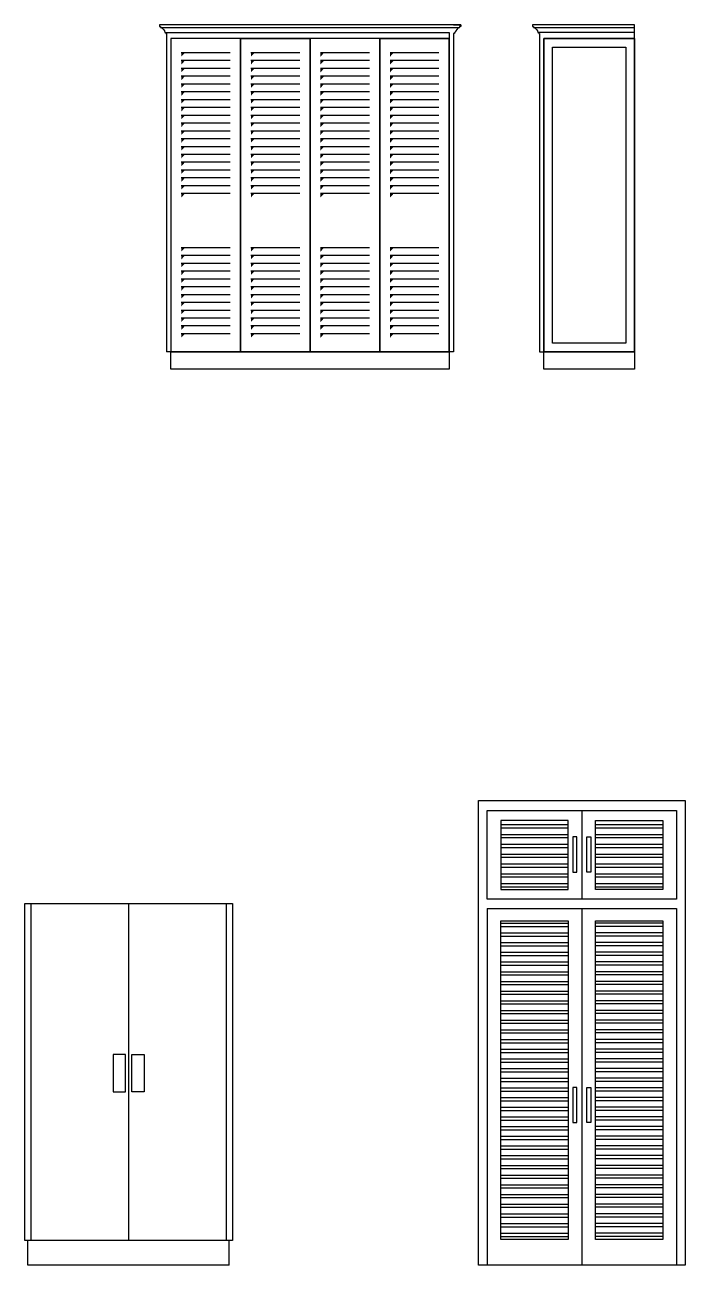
# Model space of a CAD drawing. Header units: millimetres. Extents: x 1301 to 18138, y 6970 to 14415.
# Drawn here: x 9174 to 13009, y 7011 to 14215 of the extents above; entities that cross this region are included whole.
import ezdxf

# ---------------------------------------------------------------- set-up
doc = ezdxf.new("R2010")
doc.units = ezdxf.units.MM
doc.layers.add('cad-block.com', color=44, linetype='Continuous')

# ---------------------------------------------------------------- blocks, each defined once
blk = doc.blocks.new('tu 1200x2700')
for p, q in [((600.2, 2641.8), (600.2, 2126.3)), ((520.2, 2582.7), (130.1, 2582.7)), ((130.1, 2582.7), (130.1, 2182.7)), ((520.2, 2182.7), (520.2, 2582.7)), ((680.2, 2582.7), (1070.2, 2582.7)), ((680.2, 2182.7), (680.2, 2582.7)), ((1070.2, 2582.7), (1070.2, 2182.7)), ((130.1, 2182.7), (520.2, 2182.7)), ((1070.2, 2182.7), (680.2, 2182.7)), ((50.1, 2071.5), (50, 0)), ((50.1, 2071.5), (1150.2, 2071.5)), ((600.2, 2071.5), (600.1, 0)), ((1150.2, 2071.5), (1150.1, 0))]:
    blk.add_line(p, q)
for points in [[(0.1, 2700), (1200.2, 2700), (1200.1, 0), (0, 0)], [(50.1, 2641.8), (1150.2, 2641.8), (1150.2, 2126.3), (50.1, 2126.3)], [(130.1, 2000), (520.2, 2000), (520.2, 150), (130.1, 150)], [(680.2, 2000), (1070.2, 2000), (1070.2, 150), (680.2, 150)]]:
    blk.add_lwpolyline(points, close=True)
at = {"layer": 'cad-block.com'}
for p, q in [((520.2, 2557.7), (130.1, 2557.7)), ((520.2, 2538.6), (130.1, 2538.6)), ((1070.2, 2557.7), (680.2, 2557.7)), ((1070.2, 2538.6), (680.2, 2538.6)), ((520.2, 2500.5), (130.1, 2500.5)), ((520.2, 2481.5), (130.1, 2481.5)), ((570.8, 2487.3), (547.2, 2487.3)), ((547.2, 2487.3), (547.2, 2283)), ((570.8, 2283), (570.8, 2487.3)), ((629.6, 2487.3), (653.2, 2487.3)), ((629.6, 2283), (629.6, 2487.3)), ((653.2, 2487.3), (653.2, 2283)), ((1070.2, 2500.5), (680.2, 2500.5)), ((1070.2, 2481.5), (680.2, 2481.5)), ((520.2, 2443.4), (130.1, 2443.4)), ((520.2, 2424.3), (130.1, 2424.3)), ((520.2, 2386.2), (130.1, 2386.2)), ((1070.2, 2443.4), (680.2, 2443.4)), ((1070.2, 2424.3), (680.2, 2424.3)), ((1070.2, 2386.2), (680.2, 2386.2)), ((520.2, 2367.2), (130.1, 2367.2)), ((520.2, 2329.1), (130.1, 2329.1)), ((520.2, 2310), (130.1, 2310)), ((1070.2, 2367.2), (680.2, 2367.2)), ((1070.2, 2329.1), (680.2, 2329.1)), ((1070.2, 2310), (680.2, 2310)), ((520.2, 2271.9), (130.1, 2271.9)), ((520.2, 2252.9), (130.1, 2252.9)), ((547.2, 2283), (570.8, 2283)), ((653.2, 2283), (629.6, 2283)), ((1070.2, 2271.9), (680.2, 2271.9)), ((1070.2, 2252.9), (680.2, 2252.9)), ((520.2, 2214.8), (130.1, 2214.8)), ((520.2, 2195.7), (130.1, 2195.7)), ((1070.2, 2214.8), (680.2, 2214.8)), ((1070.2, 2195.7), (680.2, 2195.7)), ((130.1, 1986.2), (520.2, 1986.2)), ((130.1, 1967.4), (520.2, 1967.4)), ((1070.2, 1986.2), (680.2, 1986.2)), ((1070.2, 1967.4), (680.2, 1967.4)), ((130.1, 1929.9), (520.2, 1929.9)), ((130.1, 1911.2), (520.2, 1911.2)), ((130.1, 1873.7), (520.2, 1873.7)), ((1070.2, 1929.9), (680.2, 1929.9)), ((1070.2, 1911.2), (680.2, 1911.2)), ((1070.2, 1873.7), (680.2, 1873.7)), ((130.1, 1854.9), (520.2, 1854.9)), ((130.1, 1817.4), (520.2, 1817.4)), ((1070.2, 1854.9), (680.2, 1854.9)), ((1070.2, 1817.4), (680.2, 1817.4)), ((130.1, 1798.7), (520.2, 1798.7)), ((130.1, 1761.2), (520.2, 1761.2)), ((130.1, 1742.4), (520.2, 1742.4)), ((1070.2, 1798.7), (680.2, 1798.7)), ((1070.2, 1761.2), (680.2, 1761.2)), ((1070.2, 1742.4), (680.2, 1742.4)), ((130.1, 1704.9), (520.2, 1704.9)), ((130.1, 1686.2), (520.2, 1686.2)), ((1070.2, 1704.9), (680.2, 1704.9)), ((1070.2, 1686.2), (680.2, 1686.2)), ((130.1, 1648.7), (520.2, 1648.7)), ((130.1, 1629.9), (520.2, 1629.9)), ((130.1, 1592.4), (520.2, 1592.4)), ((1070.2, 1648.7), (680.2, 1648.7)), ((1070.2, 1629.9), (680.2, 1629.9)), ((1070.2, 1592.4), (680.2, 1592.4)), ((130.1, 1573.7), (520.2, 1573.7)), ((130.1, 1536.2), (520.2, 1536.2)), ((130.1, 1517.4), (520.2, 1517.4)), ((1070.2, 1573.7), (680.2, 1573.7)), ((1070.2, 1536.2), (680.2, 1536.2)), ((1070.2, 1517.4), (680.2, 1517.4)), ((130.1, 1479.9), (520.2, 1479.9)), ((130.1, 1461.2), (520.2, 1461.2)), ((1070.2, 1479.9), (680.2, 1479.9)), ((1070.2, 1461.2), (680.2, 1461.2)), ((130.1, 1423.7), (520.2, 1423.7)), ((130.1, 1404.9), (520.2, 1404.9)), ((1070.2, 1423.7), (680.2, 1423.7)), ((1070.2, 1404.9), (680.2, 1404.9)), ((130.1, 1367.4), (520.2, 1367.4)), ((130.1, 1348.7), (520.2, 1348.7)), ((130.1, 1311.2), (520.2, 1311.2)), ((1070.2, 1367.4), (680.2, 1367.4)), ((1070.2, 1348.7), (680.2, 1348.7)), ((1070.2, 1311.2), (680.2, 1311.2)), ((130.1, 1292.4), (520.2, 1292.4)), ((130.1, 1254.9), (520.2, 1254.9)), ((130.1, 1236.2), (520.2, 1236.2)), ((1070.2, 1292.4), (680.2, 1292.4)), ((1070.2, 1254.9), (680.2, 1254.9)), ((1070.2, 1236.2), (680.2, 1236.2)), ((130.1, 1198.7), (520.2, 1198.7)), ((130.1, 1179.9), (520.2, 1179.9)), ((1070.2, 1198.7), (680.2, 1198.7)), ((1070.2, 1179.9), (680.2, 1179.9)), ((130.1, 1142.4), (520.2, 1142.4)), ((130.1, 1123.7), (520.2, 1123.7)), ((130.1, 1086.2), (520.2, 1086.2)), ((1070.2, 1142.4), (680.2, 1142.4)), ((1070.2, 1123.7), (680.2, 1123.7)), ((1070.2, 1086.2), (680.2, 1086.2)), ((130.1, 1067.4), (520.2, 1067.4)), ((130.1, 1029.9), (520.2, 1029.9)), ((130.1, 1011.2), (520.2, 1011.2)), ((570.8, 1032.7), (547.2, 1032.7)), ((547.2, 1032.7), (547.2, 828.4)), ((570.8, 828.4), (570.8, 1032.7)), ((629.6, 1032.7), (653.2, 1032.7)), ((629.6, 828.4), (629.6, 1032.7)), ((653.2, 1032.7), (653.2, 828.4)), ((1070.2, 1067.4), (680.2, 1067.4)), ((1070.2, 1029.9), (680.2, 1029.9)), ((1070.2, 1011.2), (680.2, 1011.2)), ((130.1, 973.7), (520.2, 973.7)), ((130.1, 954.9), (520.2, 954.9)), ((1070.2, 973.7), (680.2, 973.7)), ((1070.2, 954.9), (680.2, 954.9)), ((130.1, 917.4), (520.2, 917.4)), ((130.1, 898.7), (520.2, 898.7)), ((1070.2, 917.4), (680.2, 917.4)), ((1070.2, 898.7), (680.2, 898.7)), ((130.1, 861.2), (520.2, 861.2)), ((130.1, 842.4), (520.2, 842.4)), ((130.1, 804.9), (520.2, 804.9)), ((547.2, 828.4), (570.8, 828.4)), ((653.2, 828.4), (629.6, 828.4)), ((1070.2, 861.2), (680.2, 861.2)), ((1070.2, 842.4), (680.2, 842.4)), ((1070.2, 804.9), (680.2, 804.9)), ((130.1, 786.2), (520.2, 786.2)), ((130.1, 748.7), (520.2, 748.7)), ((130.1, 729.9), (520.2, 729.9)), ((1070.2, 786.2), (680.2, 786.2)), ((1070.2, 748.7), (680.2, 748.7)), ((1070.2, 729.9), (680.2, 729.9)), ((130.1, 692.4), (520.2, 692.4)), ((130.1, 673.7), (520.2, 673.7)), ((1070.2, 692.4), (680.2, 692.4)), ((1070.2, 673.7), (680.2, 673.7)), ((130.1, 636.2), (520.2, 636.2)), ((130.1, 617.4), (520.2, 617.4)), ((130.1, 579.9), (520.2, 579.9)), ((1070.2, 636.2), (680.2, 636.2)), ((1070.2, 617.4), (680.2, 617.4)), ((1070.2, 579.9), (680.2, 579.9)), ((130.1, 561.2), (520.2, 561.2)), ((130.1, 523.7), (520.2, 523.7)), ((130.1, 504.9), (520.2, 504.9)), ((1070.2, 561.2), (680.2, 561.2)), ((1070.2, 523.7), (680.2, 523.7)), ((1070.2, 504.9), (680.2, 504.9)), ((130.1, 467.4), (520.2, 467.4)), ((130.1, 448.7), (520.2, 448.7)), ((1070.2, 467.4), (680.2, 467.4)), ((1070.2, 448.7), (680.2, 448.7)), ((130.1, 411.2), (520.2, 411.2)), ((130.1, 392.4), (520.2, 392.4)), ((1070.2, 411.2), (680.2, 411.2)), ((1070.2, 392.4), (680.2, 392.4)), ((130.1, 354.9), (520.2, 354.9)), ((130.1, 336.2), (520.2, 336.2)), ((130.1, 298.7), (520.2, 298.7)), ((1070.2, 354.9), (680.2, 354.9)), ((1070.2, 336.2), (680.2, 336.2)), ((1070.2, 298.7), (680.2, 298.7)), ((130.1, 279.9), (520.2, 279.9)), ((130.1, 242.4), (520.2, 242.4)), ((130.1, 223.7), (520.2, 223.7)), ((1070.2, 279.9), (680.2, 279.9)), ((1070.2, 242.4), (680.2, 242.4)), ((1070.2, 223.7), (680.2, 223.7)), ((130.1, 186.2), (520.2, 186.2)), ((130.1, 167.4), (520.2, 167.4)), ((1070.2, 186.2), (680.2, 186.2)), ((1070.2, 167.4), (680.2, 167.4))]:
    blk.add_line(p, q, dxfattribs=at)
blk = doc.blocks.new('tu 1200x2100')
for p, q in [((-1187.2, 2100.1), (18, 2100.1)), ((-1187.2, 144), (-1187.2, 2100.1)), ((-1151.2, 144), (-1151.2, 2100.1)), ((-584.4, 2100.1), (-584.4, 144)), ((-18, 2100.1), (-18, 144)), ((18, 2100.1), (18, 144)), ((-602.4, 1223.3), (-674.5, 1223.3)), ((-674.5, 1223.3), (-674.5, 1007.5)), ((-602.4, 1007.5), (-602.4, 1223.3)), ((-566.4, 1007.5), (-566.4, 1223.3)), ((-566.4, 1223.3), (-494.7, 1223.3)), ((-494.7, 1223.3), (-494.7, 1007.5)), ((-674.5, 1007.5), (-602.4, 1007.5)), ((-494.7, 1007.5), (-566.4, 1007.5)), ((18, 144), (-1187.2, 144)), ((-1169.2, 0), (-1169.2, 144)), ((0, 0), (0, 144)), ((0, 0), (-1169.2, 0))]:
    blk.add_line(p, q)
blk = doc.blocks.new('tuqa 1600x2000 2')
at = {"layer": 'cad-block.com'}
for points in [[(-726.7, 1837.3), (-748, 1837.3), (-748, 1814.6)], [(-322.7, 1837.3), (-344, 1837.3), (-344, 1814.6)], [(81.3, 1837.3), (60, 1837.3), (60, 1814.6)], [(485.3, 1837.3), (464, 1837.3), (464, 1814.6)], [(-726.7, 1791.8), (-748, 1791.8), (-748, 1769.1)], [(-726.7, 1746.4), (-748, 1746.4), (-748, 1723.7)], [(-322.7, 1791.8), (-344, 1791.8), (-344, 1769.1)], [(-322.7, 1746.4), (-344, 1746.4), (-344, 1723.7)], [(81.3, 1791.8), (60, 1791.8), (60, 1769.1)], [(81.3, 1746.4), (60, 1746.4), (60, 1723.7)], [(485.3, 1791.8), (464, 1791.8), (464, 1769.1)], [(485.3, 1746.4), (464, 1746.4), (464, 1723.7)], [(-726.7, 1701), (-748, 1701), (-748, 1678.3)], [(-322.7, 1701), (-344, 1701), (-344, 1678.3)], [(81.3, 1701), (60, 1701), (60, 1678.3)], [(485.3, 1701), (464, 1701), (464, 1678.3)], [(-726.7, 1655.5), (-748, 1655.5), (-748, 1632.8)], [(-726.7, 1610.1), (-748, 1610.1), (-748, 1587.4)], [(-322.7, 1655.5), (-344, 1655.5), (-344, 1632.8)], [(-322.7, 1610.1), (-344, 1610.1), (-344, 1587.4)], [(81.3, 1655.5), (60, 1655.5), (60, 1632.8)], [(81.3, 1610.1), (60, 1610.1), (60, 1587.4)], [(485.3, 1655.5), (464, 1655.5), (464, 1632.8)], [(485.3, 1610.1), (464, 1610.1), (464, 1587.4)], [(-726.7, 1564.7), (-748, 1564.7), (-748, 1541.9)], [(-726.7, 1519.2), (-748, 1519.2), (-748, 1496.5)], [(-322.7, 1564.7), (-344, 1564.7), (-344, 1541.9)], [(-322.7, 1519.2), (-344, 1519.2), (-344, 1496.5)], [(81.3, 1564.7), (60, 1564.7), (60, 1541.9)], [(81.3, 1519.2), (60, 1519.2), (60, 1496.5)], [(485.3, 1564.7), (464, 1564.7), (464, 1541.9)], [(485.3, 1519.2), (464, 1519.2), (464, 1496.5)], [(-726.7, 1473.8), (-748, 1473.8), (-748, 1451.1)], [(-322.7, 1473.8), (-344, 1473.8), (-344, 1451.1)], [(81.3, 1473.8), (60, 1473.8), (60, 1451.1)], [(485.3, 1473.8), (464, 1473.8), (464, 1451.1)], [(-726.7, 1428.3), (-748, 1428.3), (-748, 1405.6)], [(-726.7, 1382.9), (-748, 1382.9), (-748, 1360.2)], [(-322.7, 1428.3), (-344, 1428.3), (-344, 1405.6)], [(-322.7, 1382.9), (-344, 1382.9), (-344, 1360.2)], [(81.3, 1428.3), (60, 1428.3), (60, 1405.6)], [(81.3, 1382.9), (60, 1382.9), (60, 1360.2)], [(485.3, 1428.3), (464, 1428.3), (464, 1405.6)], [(485.3, 1382.9), (464, 1382.9), (464, 1360.2)], [(-726.7, 1337.5), (-748, 1337.5), (-748, 1314.8)], [(-322.7, 1337.5), (-344, 1337.5), (-344, 1314.8)], [(81.3, 1337.5), (60, 1337.5), (60, 1314.8)], [(485.3, 1337.5), (464, 1337.5), (464, 1314.8)], [(-726.7, 1292), (-748, 1292), (-748, 1269.3)], [(-726.7, 1246.6), (-748, 1246.6), (-748, 1223.9)], [(-322.7, 1292), (-344, 1292), (-344, 1269.3)], [(-322.7, 1246.6), (-344, 1246.6), (-344, 1223.9)], [(81.3, 1292), (60, 1292), (60, 1269.3)], [(81.3, 1246.6), (60, 1246.6), (60, 1223.9)], [(485.3, 1292), (464, 1292), (464, 1269.3)], [(485.3, 1246.6), (464, 1246.6), (464, 1223.9)], [(-726.7, 1201.2), (-748, 1201.2), (-748, 1178.4)], [(-726.7, 1155.7), (-748, 1155.7), (-748, 1133)], [(-322.7, 1201.2), (-344, 1201.2), (-344, 1178.4)], [(-322.7, 1155.7), (-344, 1155.7), (-344, 1133)], [(81.3, 1201.2), (60, 1201.2), (60, 1178.4)], [(81.3, 1155.7), (60, 1155.7), (60, 1133)], [(485.3, 1201.2), (464, 1201.2), (464, 1178.4)], [(485.3, 1155.7), (464, 1155.7), (464, 1133)], [(-726.7, 1110.3), (-748, 1110.3), (-748, 1087.6)], [(-322.7, 1110.3), (-344, 1110.3), (-344, 1087.6)], [(81.3, 1110.3), (60, 1110.3), (60, 1087.6)], [(485.3, 1110.3), (464, 1110.3), (464, 1087.6)], [(-726.7, 1064.9), (-748, 1064.9), (-748, 1042.1)], [(-726.7, 1019.4), (-748, 1019.4), (-748, 996.7)], [(-322.7, 1064.9), (-344, 1064.9), (-344, 1042.1)], [(-322.7, 1019.4), (-344, 1019.4), (-344, 996.7)], [(81.3, 1064.9), (60, 1064.9), (60, 1042.1)], [(81.3, 1019.4), (60, 1019.4), (60, 996.7)], [(485.3, 1064.9), (464, 1064.9), (464, 1042.1)], [(485.3, 1019.4), (464, 1019.4), (464, 996.7)], [(-726.7, 704.9), (-748, 704.9), (-748, 682.2)], [(-726.7, 659.5), (-748, 659.5), (-748, 636.8)], [(-322.7, 704.9), (-344, 704.9), (-344, 682.2)], [(-322.7, 659.5), (-344, 659.5), (-344, 636.8)], [(81.3, 704.9), (60, 704.9), (60, 682.2)], [(81.3, 659.5), (60, 659.5), (60, 636.8)], [(485.3, 704.9), (464, 704.9), (464, 682.2)], [(485.3, 659.5), (464, 659.5), (464, 636.8)], [(-726.7, 614), (-748, 614), (-748, 591.3)], [(-322.7, 614), (-344, 614), (-344, 591.3)], [(81.3, 614), (60, 614), (60, 591.3)], [(485.3, 614), (464, 614), (464, 591.3)], [(-726.7, 568.6), (-748, 568.6), (-748, 545.9)], [(-726.7, 523.2), (-748, 523.2), (-748, 500.4)], [(-322.7, 568.6), (-344, 568.6), (-344, 545.9)], [(-322.7, 523.2), (-344, 523.2), (-344, 500.4)], [(81.3, 568.6), (60, 568.6), (60, 545.9)], [(81.3, 523.2), (60, 523.2), (60, 500.4)], [(485.3, 568.6), (464, 568.6), (464, 545.9)], [(485.3, 523.2), (464, 523.2), (464, 500.4)], [(-726.7, 477.7), (-748, 477.7), (-748, 455)], [(-322.7, 477.7), (-344, 477.7), (-344, 455)], [(81.3, 477.7), (60, 477.7), (60, 455)], [(485.3, 477.7), (464, 477.7), (464, 455)], [(-726.7, 432.3), (-748, 432.3), (-748, 409.6)], [(-726.7, 386.8), (-748, 386.8), (-748, 364.1)], [(-322.7, 432.3), (-344, 432.3), (-344, 409.6)], [(-322.7, 386.8), (-344, 386.8), (-344, 364.1)], [(81.3, 432.3), (60, 432.3), (60, 409.6)], [(81.3, 386.8), (60, 386.8), (60, 364.1)], [(485.3, 432.3), (464, 432.3), (464, 409.6)], [(485.3, 386.8), (464, 386.8), (464, 364.1)], [(-726.7, 341.4), (-748, 341.4), (-748, 318.7)], [(-726.7, 296), (-748, 296), (-748, 273.3)], [(-322.7, 341.4), (-344, 341.4), (-344, 318.7)], [(-322.7, 296), (-344, 296), (-344, 273.3)], [(81.3, 341.4), (60, 341.4), (60, 318.7)], [(81.3, 296), (60, 296), (60, 273.3)], [(485.3, 341.4), (464, 341.4), (464, 318.7)], [(485.3, 296), (464, 296), (464, 273.3)], [(-726.7, 250.5), (-748, 250.5), (-748, 227.8)], [(-322.7, 250.5), (-344, 250.5), (-344, 227.8)], [(81.3, 250.5), (60, 250.5), (60, 227.8)], [(485.3, 250.5), (464, 250.5), (464, 227.8)], [(-726.7, 205.1), (-748, 205.1), (-748, 182.4)], [(-322.7, 205.1), (-344, 205.1), (-344, 182.4)], [(81.3, 205.1), (60, 205.1), (60, 182.4)], [(485.3, 205.1), (464, 205.1), (464, 182.4)]]:
    blk.add_hatch(color=256, dxfattribs=at).paths.add_polyline_path(points)
for p, q in [((-808, 690.1), (-808, 100)), ((833, 100), (-833, 100))]:
    blk.add_line(p, q)
for points in [[(875, 2000), (-833, 2000), (-875, 2000), (-875, 1990), (-868, 1990), (-868, 1985, -0.275613), (-843, 1955), (-838, 1955), (-838, 1950), (-833, 1950), (-833, 100)], [(833, 2000), (875, 2000), (875, 1990), (868, 1990), (868, 1985, 0.275613), (843, 1955), (838, 1955), (838, 1950), (833, 1950), (833, 100)]]:
    blk.add_lwpolyline(points, format="xyb")
for points in [[(-868, 1985), (868, 1985)], [(-843, 1955), (808, 1955.1), (808, 100)]]:
    blk.add_lwpolyline(points)
for points in [[(-808, 100), (-404, 100), (-404, 1920), (-808, 1920)], [(0, 100), (-404, 100), (-404, 1920), (0, 1920)], [(-404, 100), (0, 100), (0, 1920), (-404, 1920)], [(0, 100), (404, 100), (404, 1920), (0, 1920)], [(404, 100), (808, 100), (808, 1920), (404, 1920)], [(808, 100), (404, 100), (404, 1920), (808, 1920)], [(-808, 100), (808, 100), (808, 0), (-808, 0)]]:
    blk.add_lwpolyline(points, close=True)
for points in [[(-464, 1837.3), (-748, 1837.3), (-748, 1837.3)], [(-60, 1837.3), (-344, 1837.3), (-344, 1837.3)], [(344, 1837.3), (60, 1837.3), (60, 1837.3)], [(748, 1837.3), (464, 1837.3), (464, 1837.3)], [(-464, 1791.8), (-748, 1791.8), (-748, 1791.8)], [(-464, 1746.4), (-748, 1746.4), (-748, 1746.4)], [(-60, 1791.8), (-344, 1791.8), (-344, 1791.8)], [(-60, 1746.4), (-344, 1746.4), (-344, 1746.4)], [(344, 1791.8), (60, 1791.8), (60, 1791.8)], [(344, 1746.4), (60, 1746.4), (60, 1746.4)], [(748, 1791.8), (464, 1791.8), (464, 1791.8)], [(748, 1746.4), (464, 1746.4), (464, 1746.4)], [(-464, 1701), (-748, 1701), (-748, 1701)], [(-60, 1701), (-344, 1701), (-344, 1701)], [(344, 1701), (60, 1701), (60, 1701)], [(748, 1701), (464, 1701), (464, 1701)], [(-464, 1655.5), (-748, 1655.5), (-748, 1655.5)], [(-464, 1610.1), (-748, 1610.1), (-748, 1610.1)], [(-60, 1655.5), (-344, 1655.5), (-344, 1655.5)], [(-60, 1610.1), (-344, 1610.1), (-344, 1610.1)], [(344, 1655.5), (60, 1655.5), (60, 1655.5)], [(344, 1610.1), (60, 1610.1), (60, 1610.1)], [(748, 1655.5), (464, 1655.5), (464, 1655.5)], [(748, 1610.1), (464, 1610.1), (464, 1610.1)], [(-464, 1564.7), (-748, 1564.7), (-748, 1564.7)], [(-464, 1519.2), (-748, 1519.2), (-748, 1519.2)], [(-60, 1564.7), (-344, 1564.7), (-344, 1564.7)], [(-60, 1519.2), (-344, 1519.2), (-344, 1519.2)], [(344, 1564.7), (60, 1564.7), (60, 1564.7)], [(344, 1519.2), (60, 1519.2), (60, 1519.2)], [(748, 1564.7), (464, 1564.7), (464, 1564.7)], [(748, 1519.2), (464, 1519.2), (464, 1519.2)], [(-464, 1473.8), (-748, 1473.8), (-748, 1473.8)], [(-60, 1473.8), (-344, 1473.8), (-344, 1473.8)], [(344, 1473.8), (60, 1473.8), (60, 1473.8)], [(748, 1473.8), (464, 1473.8), (464, 1473.8)], [(-464, 1428.3), (-748, 1428.3), (-748, 1428.3)], [(-464, 1382.9), (-748, 1382.9), (-748, 1382.9)], [(-60, 1428.3), (-344, 1428.3), (-344, 1428.3)], [(-60, 1382.9), (-344, 1382.9), (-344, 1382.9)], [(344, 1428.3), (60, 1428.3), (60, 1428.3)], [(344, 1382.9), (60, 1382.9), (60, 1382.9)], [(748, 1428.3), (464, 1428.3), (464, 1428.3)], [(748, 1382.9), (464, 1382.9), (464, 1382.9)], [(-464, 1337.5), (-748, 1337.5), (-748, 1337.5)], [(-60, 1337.5), (-344, 1337.5), (-344, 1337.5)], [(344, 1337.5), (60, 1337.5), (60, 1337.5)], [(748, 1337.5), (464, 1337.5), (464, 1337.5)], [(-464, 1292), (-748, 1292), (-748, 1292)], [(-464, 1246.6), (-748, 1246.6), (-748, 1246.6)], [(-60, 1292), (-344, 1292), (-344, 1292)], [(-60, 1246.6), (-344, 1246.6), (-344, 1246.6)], [(344, 1292), (60, 1292), (60, 1292)], [(344, 1246.6), (60, 1246.6), (60, 1246.6)], [(748, 1292), (464, 1292), (464, 1292)], [(748, 1246.6), (464, 1246.6), (464, 1246.6)], [(-464, 1201.2), (-748, 1201.2), (-748, 1201.2)], [(-464, 1155.7), (-748, 1155.7), (-748, 1155.7)], [(-60, 1201.2), (-344, 1201.2), (-344, 1201.2)], [(-60, 1155.7), (-344, 1155.7), (-344, 1155.7)], [(344, 1201.2), (60, 1201.2), (60, 1201.2)], [(344, 1155.7), (60, 1155.7), (60, 1155.7)], [(748, 1201.2), (464, 1201.2), (464, 1201.2)], [(748, 1155.7), (464, 1155.7), (464, 1155.7)], [(-464, 1110.3), (-748, 1110.3), (-748, 1110.3)], [(-60, 1110.3), (-344, 1110.3), (-344, 1110.3)], [(344, 1110.3), (60, 1110.3), (60, 1110.3)], [(748, 1110.3), (464, 1110.3), (464, 1110.3)], [(-464, 1064.9), (-748, 1064.9), (-748, 1064.9)], [(-464, 1019.4), (-748, 1019.4), (-748, 1019.4)], [(-60, 1064.9), (-344, 1064.9), (-344, 1064.9)], [(-60, 1019.4), (-344, 1019.4), (-344, 1019.4)], [(344, 1064.9), (60, 1064.9), (60, 1064.9)], [(344, 1019.4), (60, 1019.4), (60, 1019.4)], [(748, 1064.9), (464, 1064.9), (464, 1064.9)], [(748, 1019.4), (464, 1019.4), (464, 1019.4)], [(-464, 704.9), (-748, 704.9), (-748, 704.9)], [(-464, 659.5), (-748, 659.5), (-748, 659.5)], [(-60, 704.9), (-344, 704.9), (-344, 704.9)], [(-60, 659.5), (-344, 659.5), (-344, 659.5)], [(344, 704.9), (60, 704.9), (60, 704.9)], [(344, 659.5), (60, 659.5), (60, 659.5)], [(748, 704.9), (464, 704.9), (464, 704.9)], [(748, 659.5), (464, 659.5), (464, 659.5)], [(-464, 614), (-748, 614), (-748, 614)], [(-60, 614), (-344, 614), (-344, 614)], [(344, 614), (60, 614), (60, 614)], [(748, 614), (464, 614), (464, 614)], [(-464, 568.6), (-748, 568.6), (-748, 568.6)], [(-464, 523.2), (-748, 523.2), (-748, 523.2)], [(-60, 568.6), (-344, 568.6), (-344, 568.6)], [(-60, 523.2), (-344, 523.2), (-344, 523.2)], [(344, 568.6), (60, 568.6), (60, 568.6)], [(344, 523.2), (60, 523.2), (60, 523.2)], [(748, 568.6), (464, 568.6), (464, 568.6)], [(748, 523.2), (464, 523.2), (464, 523.2)], [(-464, 477.7), (-748, 477.7), (-748, 477.7)], [(-60, 477.7), (-344, 477.7), (-344, 477.7)], [(344, 477.7), (60, 477.7), (60, 477.7)], [(748, 477.7), (464, 477.7), (464, 477.7)], [(-464, 432.3), (-748, 432.3), (-748, 432.3)], [(-464, 386.8), (-748, 386.8), (-748, 386.8)], [(-60, 432.3), (-344, 432.3), (-344, 432.3)], [(-60, 386.8), (-344, 386.8), (-344, 386.8)], [(344, 432.3), (60, 432.3), (60, 432.3)], [(344, 386.8), (60, 386.8), (60, 386.8)], [(748, 432.3), (464, 432.3), (464, 432.3)], [(748, 386.8), (464, 386.8), (464, 386.8)], [(-464, 341.4), (-748, 341.4), (-748, 341.4)], [(-464, 296), (-748, 296), (-748, 296)], [(-60, 341.4), (-344, 341.4), (-344, 341.4)], [(-60, 296), (-344, 296), (-344, 296)], [(344, 341.4), (60, 341.4), (60, 341.4)], [(344, 296), (60, 296), (60, 296)], [(748, 341.4), (464, 341.4), (464, 341.4)], [(748, 296), (464, 296), (464, 296)], [(-464, 250.5), (-748, 250.5), (-748, 250.5)], [(-60, 250.5), (-344, 250.5), (-344, 250.5)], [(344, 250.5), (60, 250.5), (60, 250.5)], [(748, 250.5), (464, 250.5), (464, 250.5)], [(-464, 205.1), (-748, 205.1), (-748, 205.1)], [(-60, 205.1), (-344, 205.1), (-344, 205.1)], [(344, 205.1), (60, 205.1), (60, 205.1)], [(748, 205.1), (464, 205.1), (464, 205.1)]]:
    blk.add_lwpolyline(points, dxfattribs=at)
blk = doc.blocks.new('tuqa 1600x2000')
for p, q in [((-585, 1985), (0, 1985)), ((0, 1955), (-560, 1955.1))]:
    blk.add_line(p, q)
blk.add_lwpolyline([(0, 1920), (0, 2000), (-592, 2000), (-592, 2000), (-592, 1990), (-585, 1990), (-585, 1985, -0.275613), (-560, 1955), (-555, 1955), (-555, 1950), (-550, 1950), (-550, 100), (0, 100), (0, 0), (-525, 0), (-525, 100)], format="xyb")
for points in [[(0, 100), (-525, 100), (-525, 1920), (0, 1920)], [(-525, 100), (0, 100), (0, 1920), (-525, 1920)]]:
    blk.add_lwpolyline(points, close=True)
at = {"layer": 'cad-block.com'}
blk.add_lwpolyline([(-50, 150), (-475, 150), (-475, 1870), (-50, 1870)], close=True, dxfattribs=at)
blk = doc.blocks.new('tu 1600x2000')
for name, p in [('tuqa 1600x2000 2', (808, 0)), ('tuqa 1600x2000', (2690.8, 0))]:
    blk.add_blockref(name, p)

msp = doc.modelspace()

# ---------------------------------------------------------------- block references
at = {"color": 92}
for name, p in [('tu 1600x2000', (10022.9, 12215.5)), ('tu 1200x2700', (11808.7, 7010.6))]:
    msp.add_blockref(name, p, dxfattribs=at)
msp.add_blockref('tu 1200x2100', (10361.6, 7010.6))

doc.saveas('drawing.dxf')
